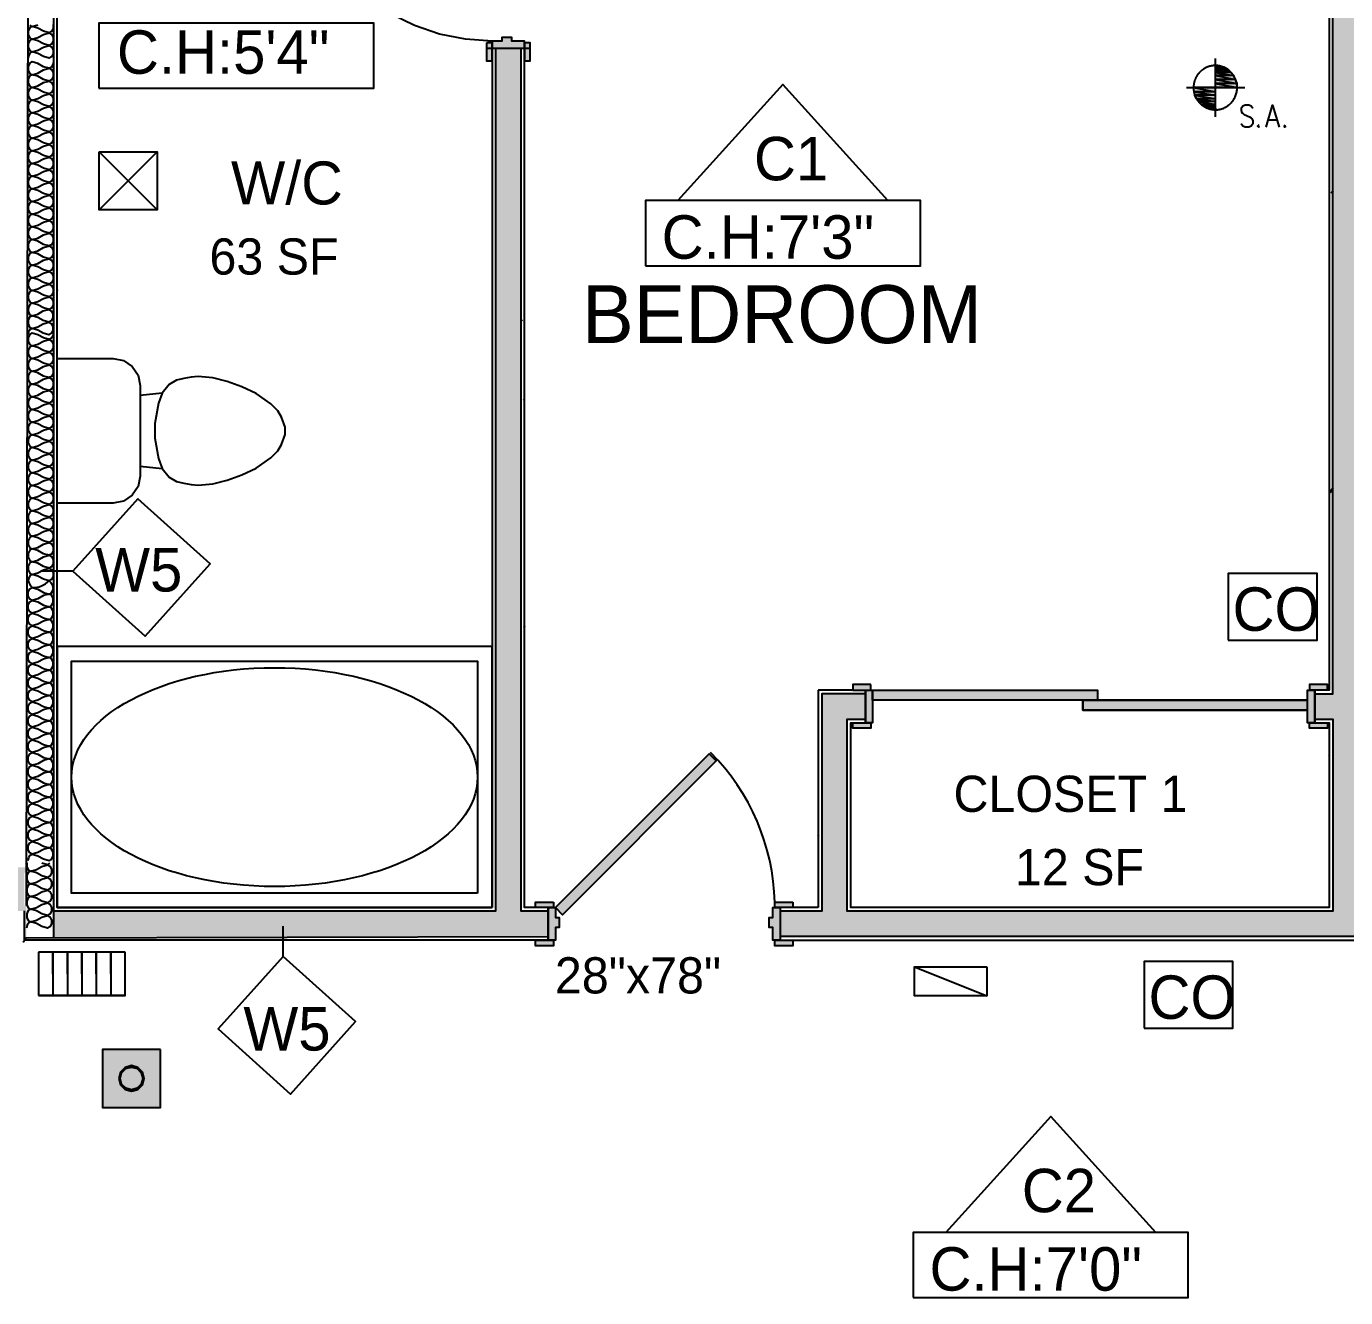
# Model space of a CAD drawing. Header units: inches. Extents: x 120 to 1121, y -124 to 610.
# Drawn here: x 477.5 to 659.7, y 312.5 to 488 of the extents above; entities that cross this region are included whole.
import ezdxf

# ---------------------------------------------------------------- set-up
doc = ezdxf.new("R2010")
doc.units = ezdxf.units.IN
doc.header["$LTSCALE"] = 0.5
doc.header["$MEASUREMENT"] = 0

msp = doc.modelspace()

# ---------------------------------------------------------------- hatches: boundary and pattern name
at = {"true_color": 0xf0f0f0}
h = msp.add_hatch(color=7, dxfattribs=at)
h.dxf.hatch_style = 1
h.paths.add_polyline_path([(690.27808, 365.84954), (661.48688, 365.84954), (661.48688, 366.35026), (661.48688, 517.81709), (657.98185, 517.81709), (657.98185, 395.89255), (657.48112, 395.89255), (655.47828, 395.89255), (655.47828, 392.38753), (657.48112, 392.38753), (657.98185, 392.38753), (657.98185, 366.35026), (657.98185, 365.84954), (590.88579, 365.84954), (590.88579, 366.35026), (590.88579, 392.38753), (591.3865, 392.38753), (593.38938, 392.38753), (593.38938, 395.89255), (591.3865, 395.89255), (590.88579, 395.89255), (587.38078, 395.89255), (587.38078, 366.35026), (587.38078, 365.84954), (581.62254, 365.84954), (581.62254, 362.34453), (690.27808, 362.34453)])
h.paths.add_polyline_path([(726.07935, 517.81717), (722.57436, 517.81717), (722.57433, 366.35026), (722.57433, 365.84954), (720.32111, 365.84954), (720.32111, 362.34453), (731.33687, 362.34453), (731.33687, 365.84954), (726.07935, 365.84954), (726.07935, 366.35026)])
h.paths.add_polyline_path([(871.28722, 365.84954), (870.78652, 365.84954), (774.14815, 365.84954), (774.14815, 366.35026), (774.14815, 391.88681), (774.64888, 391.88681), (783.91214, 391.88681), (783.91214, 395.39183), (774.64888, 395.39183), (774.14815, 395.39183), (770.64312, 395.39183), (770.64312, 366.35026), (770.64312, 365.84954), (763.88345, 365.84954), (763.88345, 362.34453), (870.78652, 362.34453), (871.28722, 362.34453)])
h.paths.add_polyline_path([(545.82128, 485.02017), (542.31626, 485.02017), (542.31626, 365.84954), (481.22916, 365.84954), (481.22917, 362.18747), (549.57665, 362.34453), (549.57665, 365.84954), (545.82128, 365.84954)])
at = {"true_color": 0xfcfcfc}
h = msp.add_hatch(color=7, dxfattribs=at)
h.dxf.hatch_style = 1
h.paths.add_polyline_path([(546.322, 486.02158), (544.56949, 486.02158), (544.56949, 486.52231), (543.19251, 486.52231), (543.19251, 486.02158), (541.81554, 486.02158), (541.81554, 485.02017), (546.322, 485.02017)])
h.paths.add_polyline_path([(541.81554, 485.02017), (541.06447, 485.02017), (541.06447, 483.26765), (541.81554, 483.26765)])
h.paths.add_polyline_path([(547.07307, 485.02017), (546.322, 485.02017), (546.322, 483.26765), (547.07307, 483.26765)])
h = msp.add_hatch(color=7, dxfattribs=at)
h.dxf.hatch_style = 1
h.paths.add_polyline_path([(541.81554, 485.77123), (541.06447, 485.77123), (541.06447, 485.02017), (541.81554, 485.02017)])
h.paths.add_polyline_path([(547.07307, 485.77123), (546.322, 485.77123), (546.322, 485.02017), (547.07307, 485.02017)])
h = msp.add_hatch(color=7, dxfattribs=at)
h.dxf.hatch_style = 1
h.paths.add_polyline_path([(477.47342, 365.90666), (477.22307, 365.90666), (477.22307, 362.34453), (477.22307, 361.84381), (477.22688, 361.84381), (477.48196, 362.19045)])
h.paths.add_polyline_path([(551.0788, 364.97329), (550.57808, 364.97329), (550.57808, 366.35026), (549.57665, 366.35026), (549.57665, 361.84381), (550.57808, 361.84381), (550.57808, 363.59631), (551.0788, 363.59631)])
h.paths.add_polyline_path([(550.32772, 367.10133), (547.82414, 367.10133), (547.82414, 366.35026), (549.57665, 366.35026), (550.32772, 366.35026)])
h.paths.add_polyline_path([(550.32772, 361.84381), (547.82414, 361.84381), (547.82414, 361.09273), (550.32772, 361.09273)])
h.paths.add_polyline_path([(477.47342, 366.65772), (474.96984, 366.65772), (474.96984, 365.90666), (477.47342, 365.90666)])
h.paths.add_polyline_path([(473.35634, 370.96945), (468.82441, 402.69327), (470.18754, 402.888), (474.71949, 371.16419), (475.72091, 371.16418), (475.72091, 366.65772), (474.71949, 366.65772), (474.71949, 368.41024), (474.21877, 368.41024), (474.21877, 369.7872), (474.71948, 369.7872), (474.71948, 371.16418)])
h.paths.add_polyline_path([(477.4819, 371.91524), (474.71949, 371.91525), (474.71949, 371.16419), (477.48069, 371.16417)])
h.paths.add_polyline_path([(477.22307, 371.16417), (475.72091, 371.16418), (475.72091, 366.65772), (477.22307, 366.65772)])
at = {"transparency": 33554559}
h = msp.add_hatch(color=256, dxfattribs=at)
h.paths.add_polyline_path([(657.48112, 392.38753), (657.98185, 392.38753), (657.98185, 395.89255), (655.47828, 395.89255), (655.47828, 392.38753)], flags=0)
h.paths.add_polyline_path([(591.3865, 392.38753), (593.38938, 392.38753), (593.38938, 395.89255), (590.88579, 395.89255), (590.88579, 392.38753)], flags=0)
at = {"true_color": 0xfcfcfc}
h = msp.add_hatch(color=7, dxfattribs=at)
h.dxf.hatch_style = 1
h.paths.add_polyline_path([(594.3908, 396.39327), (593.38938, 396.39327), (593.38938, 391.88681), (594.3908, 391.88681)])
h.paths.add_polyline_path([(594.14045, 397.14434), (591.63688, 397.14434), (591.63688, 396.39327), (594.14045, 396.39327)])
h.paths.add_polyline_path([(594.14045, 391.88681), (591.63688, 391.88681), (591.63688, 391.13574), (594.14045, 391.13574)])
h = msp.add_hatch(color=7, dxfattribs=at)
h.dxf.hatch_style = 1
h.paths.add_polyline_path([(625.43525, 396.39327), (594.3908, 396.39327), (594.3908, 395.0163), (625.43525, 395.0163)])
h.paths.add_polyline_path([(654.47684, 395.0163), (623.43239, 395.0163), (623.43239, 393.63933), (654.47684, 393.63933)])
h = msp.add_hatch(color=7, dxfattribs=at)
h.dxf.hatch_style = 1
h.paths.add_polyline_path([(655.47828, 396.39327), (654.47684, 396.39327), (654.47684, 391.88681), (655.47828, 391.88681)])
h.paths.add_polyline_path([(657.23077, 391.88681), (654.72719, 391.88681), (654.72719, 391.13574), (657.23077, 391.13574)])
h = msp.add_hatch(color=7, dxfattribs=at)
h.dxf.hatch_style = 1
h.paths.add_polyline_path([(657.21945, 397.15126), (654.72817, 397.15126), (654.72817, 396.39327), (655.47828, 396.39327), (657.21945, 396.39173)])
at = {"true_color": 0xf0f0f0}
h = msp.add_hatch(color=7, dxfattribs=at)
h.dxf.hatch_style = 1
h.paths.add_polyline_path([(572.79527, 386.62032), (571.8217, 387.59388), (550.57808, 366.35026), (551.55175, 365.3766)])
at = {"true_color": 0xfcfcfc}
h = msp.add_hatch(color=7, dxfattribs=at)
h.dxf.hatch_style = 1
h.paths.add_polyline_path([(581.62254, 366.35026), (580.6211, 366.35026), (580.6211, 364.97329), (580.12038, 364.97329), (580.12038, 363.59631), (580.6211, 363.59631), (580.6211, 361.84381), (581.62254, 361.84381)])
h.paths.add_polyline_path([(583.37504, 367.10133), (580.87145, 367.10133), (580.87145, 366.35026), (583.37504, 366.35026)])
h.paths.add_polyline_path([(583.37504, 361.84381), (581.62254, 361.84381), (580.87145, 361.84381), (580.87145, 361.09273), (583.37504, 361.09273)])
at = {"transparency": 33554559}
msp.add_hatch(color=256, dxfattribs=at).paths.add_polyline_path([(496.0022, 338.77166), (496.0022, 346.78314), (487.99072, 346.78314), (487.99072, 338.77166)])

# ---------------------------------------------------------------- linework, layer by layer
for p, q in [((481.72952, 411.16442), (481.72952, 517.8173)), ((541.06447, 485.02017), (547.07307, 485.02017)), ((541.81554, 486.02158), (541.81554, 485.02017)), ((541.81554, 485.02017), (541.81554, 366.35026)), ((657.98185, 465.34626), (657.7531, 464.95007)), ((545.95936, 447.28701), (545.82128, 447.52621)), ((546.322, 436.40429), (546.2233, 436.57521)), ((657.98185, 424.32753), (657.56904, 423.61253)), ((483.88932, 412.82018), (479.47629, 412.81159)), ((481.72952, 366.35026), (481.72952, 411.16442)), ((546.322, 405.25656), (546.19073, 405.02922)), ((541.81554, 402.40187), (481.72952, 402.40187)), ((481.72952, 402.40187), (481.72952, 366.35026)), ((541.81554, 366.35026), (541.81554, 402.40187)), ((587.38078, 396.39327), (586.88007, 396.39327)), ((586.88007, 396.39327), (586.88007, 366.35026)), ((591.3865, 396.39327), (587.38078, 396.39327)), ((591.63688, 396.39327), (591.3865, 396.39327)), ((657.21945, 396.39173), (654.72817, 396.39327)), ((623.43239, 393.63933), (623.43239, 395.0163)), ((623.43239, 395.0163), (654.47684, 395.0163)), ((654.47684, 393.63933), (623.43239, 393.63933)), ((657.52173, 387.36619), (657.48112, 387.43653)), ((586.9781, 376.24051), (586.88007, 376.41032)), ((551.55175, 365.3766), (550.57808, 366.35026)), ((550.57808, 366.35026), (551.55175, 365.3766)), ((586.88007, 366.35026), (581.62254, 366.35026)), ((581.62254, 366.35026), (581.62254, 361.84381)), ((512.97569, 359.61337), (512.97569, 363.78297)), ((690.27808, 362.34453), (581.62254, 362.34453)), ((581.62254, 361.84381), (690.27808, 361.84381)), ((491.15078, 360.20683), (479.15078, 360.20683)), ((479.15078, 360.20683), (479.15078, 354.20683)), ((491.15078, 354.20683), (491.15078, 360.20683))]:
    msp.add_line(p, q)
at = {"color": 254, "true_color": 0xdcdcdc}
for points in [[(477.72378, 521.82284), (477.47342, 366.65772)], [(481.19448, 488.28384), (481.19448, 487.76509), (480.96921, 487.33047), (480.64463, 487.14821), (479.86041, 487.3754), (479.09216, 487.79727), (478.30795, 488.02445), (477.98336, 487.84219), (477.7581, 487.40757), (477.7581, 486.88882), (477.98336, 486.45422), (478.30795, 486.27196), (479.09216, 486.49912), (479.86041, 486.92102), (480.64463, 487.14821), (480.96921, 486.96594), (481.19448, 486.53132), (481.19448, 486.01257), (480.96921, 485.57795), (480.64463, 485.39568), (479.86041, 485.62287), (479.09216, 486.04477), (478.30795, 486.27196), (477.98336, 486.0897), (477.7581, 485.65507), (477.7581, 485.13633), (477.98336, 484.7017), (478.30795, 484.51944), (479.09216, 484.74662), (479.86041, 485.16853), (480.64463, 485.39568), (480.96921, 485.21345), (481.19448, 484.77882), (481.19448, 484.26008), (480.96921, 483.82545), (480.64463, 483.64319), (479.86041, 483.87037), (479.09216, 484.29225), (478.30795, 484.51944), (478.0341, 484.38405), (477.81404, 484.05394), (477.72378, 483.64319)], [(477.98336, 488.20672), (478.30795, 488.02445), (479.09216, 488.25165)], [(481.2288, 483.13087), (481.13854, 482.72012), (480.91848, 482.39001), (480.64463, 482.25463), (479.86041, 482.48181), (479.09216, 482.90371), (478.30795, 483.13087), (477.98336, 482.94864), (477.7581, 482.51401), (477.7581, 481.99527), (477.98336, 481.56064), (478.30795, 481.37838), (479.09216, 481.60556), (479.86041, 482.02746), (480.64463, 482.25463), (480.96921, 482.07236), (481.19448, 481.63774), (481.19448, 481.11902), (480.96921, 480.6844), (480.64463, 480.50213), (479.86041, 480.72929), (479.09216, 481.15119), (478.30795, 481.37838), (477.98336, 481.19611), (477.7581, 480.76149), (477.7581, 480.24274), (477.98336, 479.80812), (478.30795, 479.62585), (479.09216, 479.85304), (479.86041, 480.27494), (480.64463, 480.50213), (480.96921, 480.31986), (481.19448, 479.88524), (481.19448, 479.36649), (480.96921, 478.93187), (480.64463, 478.74961), (479.86041, 478.97679), (479.09216, 479.39869), (478.30795, 479.62585), (477.98336, 479.44361), (477.7581, 479.00899), (477.7581, 478.49025), (477.98336, 478.05562), (478.30795, 477.87336), (479.09216, 478.10055), (479.86041, 478.52245), (480.64463, 478.74961), (480.96921, 478.56734), (481.19448, 478.13272), (481.19448, 477.614), (480.96921, 477.17937), (480.64463, 476.99711), (479.86041, 477.22427), (479.09216, 477.64617), (478.30795, 477.87336), (477.98336, 477.69109), (477.7581, 477.25647), (477.7581, 476.73772), (477.98336, 476.3031), (478.30795, 476.12083), (479.09216, 476.34802), (479.86041, 476.76993), (480.64463, 476.99711), (480.96921, 476.81484), (481.19448, 476.38022), (481.19448, 475.86147), (480.96921, 475.42685), (480.64463, 475.24458), (479.86041, 475.47177), (479.09216, 475.89368), (478.30795, 476.12083), (477.98336, 475.9386), (477.7581, 475.50397), (477.7581, 474.98523), (477.98336, 474.5506), (478.30795, 474.36834), (479.09216, 474.59553), (479.86041, 475.01743), (480.64463, 475.24458), (480.96921, 475.06233), (481.19448, 474.62769), (481.19448, 474.10898), (480.96921, 473.67435), (480.64463, 473.49209), (479.86041, 473.71925), (479.09216, 474.14115), (478.30795, 474.36834), (477.98336, 474.18608), (477.7581, 473.75145), (477.7581, 473.23271), (477.98336, 472.79808), (478.30795, 472.61585), (479.09216, 472.843), (479.86041, 473.2649), (480.64463, 473.49209), (480.96921, 473.30983), (481.19448, 472.87521), (481.19448, 472.35646), (480.96921, 471.92184), (480.64463, 471.73957), (479.86041, 471.96675), (479.09216, 472.38865), (478.30795, 472.61585), (477.98336, 472.43358), (477.7581, 471.99896), (477.7581, 471.48021), (477.98336, 471.04559), (478.30795, 470.86332), (479.09216, 471.0905), (479.86041, 471.51241), (480.64463, 471.73957), (480.96921, 471.5573), (481.19448, 471.12268), (481.19448, 470.60396), (480.96921, 470.16934), (480.64463, 469.98707), (479.86041, 470.21424), (479.09216, 470.63613), (478.30795, 470.86332), (477.98336, 470.68105), (477.7581, 470.24643), (477.7581, 469.72769), (477.98336, 469.29306), (478.30795, 469.11082), (479.09216, 469.33799), (479.86041, 469.75989), (480.64463, 469.98707), (480.96921, 469.80481), (481.19448, 469.37018), (481.19448, 468.85144), (480.96921, 468.41681), (480.64463, 468.23455), (479.86041, 468.46174), (479.09216, 468.88364), (478.30795, 469.11082), (477.98336, 468.92856), (477.7581, 468.49393), (477.7581, 467.97519), (477.98336, 467.54057), (478.30795, 467.3583), (479.09216, 467.58549), (479.86041, 468.00739), (480.64463, 468.23455), (480.96921, 468.05229), (481.19448, 467.61769), (481.19448, 467.09895), (480.96921, 466.66432), (480.64463, 466.48206), (479.86041, 466.70921), (479.09216, 467.13112), (478.30795, 467.3583), (477.98336, 467.17604), (477.7581, 466.74141), (477.7581, 466.22267), (477.98336, 465.78804), (478.30795, 465.60581), (479.09216, 465.83297), (479.86041, 466.25487), (480.64463, 466.48206), (480.96921, 466.29979), (481.19448, 465.86516), (481.19448, 465.34642), (480.96921, 464.91179), (480.64463, 464.72953), (479.86041, 464.95672), (479.09216, 465.37862), (478.30795, 465.60581), (477.98336, 465.42354), (477.7581, 464.98892), (477.7581, 464.47017), (477.98336, 464.03555), (478.30795, 463.85329), (479.09216, 464.08047), (479.86041, 464.50237), (480.64463, 464.72953), (480.96921, 464.54727), (481.19448, 464.11267), (481.19448, 463.59393), (480.96921, 463.1593), (480.64463, 462.97704), (479.86041, 463.20419), (479.09216, 463.62609), (478.30795, 463.85329), (477.98336, 463.67102), (477.7581, 463.2364), (477.7581, 462.71765), (477.98336, 462.28303), (478.30795, 462.10079), (479.09216, 462.32794), (479.86041, 462.74985), (480.64463, 462.97704), (480.96921, 462.79477), (481.19448, 462.36015), (481.19448, 461.8414), (480.96921, 461.40678), (480.64463, 461.22451), (479.86041, 461.4517), (479.09216, 461.87361), (478.30795, 462.10079), (477.98336, 461.91852), (477.7581, 461.4839), (477.7581, 460.96515), (477.98336, 460.53053), (478.30795, 460.34826), (479.09216, 460.57545), (479.86041, 460.99736), (480.64463, 461.22451), (480.96921, 461.04225), (481.19448, 460.60765), (481.19448, 460.0889), (480.96921, 459.65428), (480.64463, 459.47201), (479.86041, 459.69918), (479.09216, 460.12108), (478.30795, 460.34826), (477.98336, 460.166), (477.7581, 459.73137), (477.7581, 459.21263), (477.98336, 458.77801), (478.30795, 458.59577), (479.09216, 458.82293), (479.86041, 459.24483), (480.64463, 459.47201), (480.96921, 459.28976), (481.19448, 458.85513), (481.19448, 458.33639), (480.96921, 457.90176), (480.64463, 457.7195), (479.86041, 457.94668), (479.09216, 458.36858), (478.30795, 458.59577), (477.98336, 458.41351), (477.7581, 457.97888), (477.7581, 457.46014), (477.98336, 457.02551), (478.30795, 456.84325), (479.09216, 457.07043), (479.86041, 457.49233), (480.64463, 457.7195), (480.96921, 457.53723), (481.19448, 457.10264), (481.19448, 456.58389), (480.96921, 456.14927), (480.64463, 455.967), (479.86041, 456.19418), (479.09216, 456.61606), (478.30795, 456.84325), (477.98336, 456.66098), (477.7581, 456.22636), (477.7581, 455.70761), (477.98336, 455.27299), (478.30795, 455.09075), (479.09216, 455.31791), (479.86041, 455.73981), (480.64463, 455.967), (480.96921, 455.78473), (481.19448, 455.35011), (481.19448, 454.83137), (480.96921, 454.39674), (480.64463, 454.21448), (479.86041, 454.44166), (479.09216, 454.86356), (478.30795, 455.09075), (477.98336, 454.90849), (477.7581, 454.47386), (477.7581, 453.95512), (477.98336, 453.52049), (478.30795, 453.33823), (479.09216, 453.56542), (479.86041, 453.98732), (480.64463, 454.21448), (480.96921, 454.03224), (481.19448, 453.59761), (481.19448, 453.07887), (480.96921, 452.64425), (480.64463, 452.46198), (479.86041, 452.68917), (479.09216, 453.11105), (478.30795, 453.33823), (477.98336, 453.15596), (477.7581, 452.72134), (477.7581, 452.20259), (477.98336, 451.768), (478.30795, 451.58573), (479.09216, 451.81289), (479.86041, 452.2348), (480.64463, 452.46198), (480.96921, 452.27971), (481.19448, 451.84509), (481.19448, 451.32634), (480.96921, 450.89172), (480.64463, 450.70945), (479.86041, 450.93665), (479.09216, 451.35855), (478.30795, 451.58573), (477.98336, 451.40347), (477.7581, 450.96884), (477.7581, 450.4501), (477.98336, 450.01547), (478.30795, 449.83321), (479.09216, 450.0604), (479.86041, 450.4823), (480.64463, 450.70945), (480.96921, 450.52722), (481.19448, 450.09259), (481.19448, 449.57385), (480.96921, 449.13922), (480.64463, 448.95697), (479.86041, 449.18415), (479.09216, 449.60602), (478.30795, 449.83321), (478.0341, 449.69782), (477.81404, 449.36771), (477.72378, 448.95697)], [(477.72378, 372.85958), (477.81404, 373.27035), (478.0341, 373.60045), (478.30795, 373.73582), (479.09216, 373.50865), (479.86041, 373.08675), (480.64463, 372.85958), (480.96921, 373.04184), (481.19448, 373.47647), (481.19448, 373.9952), (480.96921, 374.42982), (480.64463, 374.61209), (479.86041, 374.38492), (479.09216, 373.96301), (478.30795, 373.73582), (477.98336, 373.91809), (477.7581, 374.35271), (477.7581, 374.87146), (477.98336, 375.30608), (478.30795, 375.48834), (479.09216, 375.26117), (479.86041, 374.83926), (480.64463, 374.61209), (480.96921, 374.79436), (481.19448, 375.22898), (481.19448, 375.74771), (480.96921, 376.18233), (480.64463, 376.3646), (479.86041, 376.13742), (479.09216, 375.71552), (478.30795, 375.48834), (477.98336, 375.6706), (477.7581, 376.10523), (477.7581, 376.62397), (477.98336, 377.0586), (478.30795, 377.24085), (479.09216, 377.01367), (479.86041, 376.59177), (480.64463, 376.3646), (480.96921, 376.54686), (481.19448, 376.98149), (481.19448, 377.50021), (480.96921, 377.93485), (480.64463, 378.1171), (479.86041, 377.88993), (479.09216, 377.46803), (478.30795, 377.24085), (477.98336, 377.42311), (477.7581, 377.85773), (477.7581, 378.37648), (477.98336, 378.8111), (478.30795, 378.99337), (479.09216, 378.76618), (479.86041, 378.34428), (480.64463, 378.1171), (480.96921, 378.29937), (481.19448, 378.73399), (481.19448, 379.25273), (480.96921, 379.68735), (480.64463, 379.86962), (479.86041, 379.64245), (479.09216, 379.22054), (478.30795, 378.99337), (477.98336, 379.17562), (477.7581, 379.61024), (477.7581, 380.12899), (477.98336, 380.56361), (478.30795, 380.74588), (479.09216, 380.51869), (479.86041, 380.09679), (480.64463, 379.86962), (480.96921, 380.05188), (481.19448, 380.48651), (481.19448, 381.00524), (480.96921, 381.43986), (480.64463, 381.62213), (479.86041, 381.39495), (479.09216, 380.97305), (478.30795, 380.74588), (477.98336, 380.92813), (477.7581, 381.36276), (477.7581, 381.88149), (477.98336, 382.31613), (478.30795, 382.49838), (479.09216, 382.2712), (479.86041, 381.8493), (480.64463, 381.62213), (480.96921, 381.80439), (481.19448, 382.23901), (481.19448, 382.75774), (480.96921, 383.19237), (480.64463, 383.37463), (479.86041, 383.14746), (479.09216, 382.72556), (478.30795, 382.49838), (477.98336, 382.68064), (477.7581, 383.11526), (477.7581, 383.63401), (477.98336, 384.06863), (478.30795, 384.2509), (479.09216, 384.02371), (479.86041, 383.60181), (480.64463, 383.37463), (480.96921, 383.5569), (481.19448, 383.99152), (481.19448, 384.51025), (480.96921, 384.94488), (480.64463, 385.12715), (479.86041, 384.89997), (479.09216, 384.47807), (478.30795, 384.2509), (477.98336, 384.43315), (477.7581, 384.86777), (477.7581, 385.38652), (477.98336, 385.82114), (478.30795, 386.00339), (479.09216, 385.77621), (479.86041, 385.35431), (480.64463, 385.12715), (480.96921, 385.30941), (481.19448, 385.74404), (481.19448, 386.26277), (480.96921, 386.69739), (480.64463, 386.87965), (479.86041, 386.65248), (479.09216, 386.23058), (478.30795, 386.00339), (477.98336, 386.18565), (477.7581, 386.62028), (477.7581, 387.13902), (477.98336, 387.57365), (478.30795, 387.7559), (479.09216, 387.52873), (479.86041, 387.10683), (480.64463, 386.87965), (480.96921, 387.06192), (481.19448, 387.49654), (481.19448, 388.01527), (480.96921, 388.44989), (480.64463, 388.63216), (479.86041, 388.40499), (479.09216, 387.98309), (478.30795, 387.7559), (477.98336, 387.93816), (477.7581, 388.37279), (477.7581, 388.89153), (477.98336, 389.32616), (478.30795, 389.50841), (479.09216, 389.28124), (479.86041, 388.85933), (480.64463, 388.63216), (480.96921, 388.81443), (481.19448, 389.24905), (481.19448, 389.76778), (480.96921, 390.20241), (480.64463, 390.38467), (479.86041, 390.15749), (479.09216, 389.73559), (478.30795, 389.50841), (477.98336, 389.69068), (477.7581, 390.1253), (477.7581, 390.64405), (477.98336, 391.07867), (478.30795, 391.26092), (479.09216, 391.03374), (479.86041, 390.61184), (480.64463, 390.38467), (480.96921, 390.56693), (481.19448, 391.00155), (481.19448, 391.52029), (480.96921, 391.95492), (480.64463, 392.13718), (479.86041, 391.91001), (479.09216, 391.48811), (478.30795, 391.26092), (477.98336, 391.44318), (477.7581, 391.87781), (477.7581, 392.39655), (477.98336, 392.83117), (478.30795, 393.01343), (479.09216, 392.78626), (479.86041, 392.36436), (480.64463, 392.13718), (480.96921, 392.31944), (481.19448, 392.75405), (481.19448, 393.2728), (480.96921, 393.70742), (480.64463, 393.88969), (479.86041, 393.66252), (479.09216, 393.24061), (478.30795, 393.01343), (477.98336, 393.19569), (477.7581, 393.63032), (477.7581, 394.14906), (477.98336, 394.58369), (478.30795, 394.76594), (479.09216, 394.53877), (479.86041, 394.11686), (480.64463, 393.88969), (480.96921, 394.07196), (481.19448, 394.50656), (481.19448, 395.02531), (480.96921, 395.45993), (480.64463, 395.6422), (479.86041, 395.41502), (479.09216, 394.99312), (478.30795, 394.76594), (477.98336, 394.94821), (477.7581, 395.38283), (477.7581, 395.90157), (477.98336, 396.3362), (478.30795, 396.51845), (479.09216, 396.29127), (479.86041, 395.86937), (480.64463, 395.6422), (480.96921, 395.82446), (481.19448, 396.25908), (481.19448, 396.77782), (480.96921, 397.21245), (480.64463, 397.39471), (479.86041, 397.16754), (479.09216, 396.74564), (478.30795, 396.51845), (477.98336, 396.70071), (477.7581, 397.13533), (477.7581, 397.65408), (477.98336, 398.0887), (478.30795, 398.27095), (479.09216, 398.04378), (479.86041, 397.62188), (480.64463, 397.39471), (480.96921, 397.57697), (481.19448, 398.01158), (481.19448, 398.53033), (480.96921, 398.96495), (480.64463, 399.14722), (479.86041, 398.92005), (479.09216, 398.49814), (478.30795, 398.27095), (477.98336, 398.45322), (477.7581, 398.88784), (477.7581, 399.40659), (477.98336, 399.84121), (478.30795, 400.02347), (479.09216, 399.79629), (479.86041, 399.37439), (480.64463, 399.14722), (480.96921, 399.32949), (481.19448, 399.76409), (481.19448, 400.28284), (480.96921, 400.71746), (480.64463, 400.89973), (479.86041, 400.67255), (479.09216, 400.25065), (478.30795, 400.02347), (477.98336, 400.20573), (477.7581, 400.64036), (477.7581, 401.15909), (477.98336, 401.59373), (478.30795, 401.77597), (479.09216, 401.5488), (479.86041, 401.1269), (480.64463, 400.89973), (480.96921, 401.08199), (481.19448, 401.51661), (481.19448, 402.03534), (480.96921, 402.46997), (480.64463, 402.65223), (479.86041, 402.42505), (479.09216, 402.00316), (478.30795, 401.77597), (477.98336, 401.95824), (477.7581, 402.39286), (477.7581, 402.91161), (477.98336, 403.34623), (478.30795, 403.52848), (479.09216, 403.30131), (479.86041, 402.87941), (480.64463, 402.65223), (480.96921, 402.8345), (481.19448, 403.26911), (481.19448, 403.78786), (480.96921, 404.22248), (480.64463, 404.40475), (479.86041, 404.17756), (479.09216, 403.75567), (478.30795, 403.52848), (477.98336, 403.71075), (477.7581, 404.14537), (477.7581, 404.66412), (477.98336, 405.09874), (478.30795, 405.281), (479.09216, 405.05382), (479.86041, 404.63192), (480.64463, 404.40475), (480.96921, 404.58701), (481.19448, 405.02162), (481.19448, 405.54037), (480.96921, 405.97499), (480.64463, 406.15725), (479.86041, 405.93006), (479.09216, 405.50818), (478.30795, 405.281), (477.98336, 405.46325), (477.7581, 405.89789), (477.7581, 406.41662), (477.98336, 406.85125), (478.30795, 407.0335), (479.09216, 406.80633), (479.86041, 406.38443), (480.64463, 406.15725), (480.96921, 406.3395), (481.19448, 406.77413), (481.19448, 407.29287), (480.96921, 407.72749), (480.64463, 407.90976), (479.86041, 407.68258), (479.09216, 407.26069), (478.30795, 407.0335), (477.98336, 407.21577), (477.7581, 407.65039), (477.7581, 408.16914), (477.98336, 408.60374), (478.30795, 408.78601), (479.09216, 408.55884), (479.86041, 408.13693), (480.64463, 407.90976), (480.96921, 408.09201), (481.19448, 408.52664), (481.19448, 409.04539), (480.96921, 409.48001), (480.64463, 409.66228), (479.86041, 409.43509), (479.09216, 409.0132), (478.30795, 408.78601), (477.98336, 408.96828), (477.7581, 409.4029), (477.7581, 409.92165), (477.98336, 410.35626), (478.30795, 410.53852), (479.09216, 410.31134), (479.86041, 409.88944), (480.64463, 409.66228), (480.91848, 409.79765), (481.13854, 410.12775), (481.2288, 410.53852)], [(477.53432, 372.52191), (477.53432, 372.00317), (477.75958, 371.56854), (478.08417, 371.38628), (478.86838, 371.61347), (479.63663, 372.03537), (480.42084, 372.26253), (480.74543, 372.08027), (480.97069, 371.64567), (480.97069, 371.12692), (480.74543, 370.6923), (480.42084, 370.51004), (479.63663, 370.73722), (478.86838, 371.15909), (478.08417, 371.38628), (477.75958, 371.20402), (477.53432, 370.7694), (477.53432, 370.25065), (477.75958, 369.81603), (478.08417, 369.63379), (478.86838, 369.86094), (479.63663, 370.28284), (480.42084, 370.51004), (480.74543, 370.32777), (480.97069, 369.89315), (480.97069, 369.3744), (480.74543, 368.93978), (480.42084, 368.75751), (479.63663, 368.98469), (478.86838, 369.4066), (478.08417, 369.63379), (477.75958, 369.45152), (477.53432, 369.0169), (477.53432, 368.49815), (477.75958, 368.06353), (478.08417, 367.88126), (478.86838, 368.10845), (479.63663, 368.53036), (480.42084, 368.75751), (480.74543, 368.57527), (480.97069, 368.14065), (480.97069, 367.6219), (480.74543, 367.18728), (480.42084, 367.00501), (479.63663, 367.2322), (478.86838, 367.65408), (478.08417, 367.88126), (477.75958, 367.699), (477.53432, 367.26437), (477.53432, 366.74563), (477.75958, 366.31103), (478.08417, 366.12876), (478.86838, 366.35593), (479.63663, 366.77783), (480.42084, 367.00501), (480.74543, 366.82275), (480.97069, 366.38812), (480.97069, 365.86938), (480.74543, 365.43476), (480.42084, 365.25249), (479.63663, 365.47968), (478.86838, 365.90158), (478.08417, 366.12876), (477.75958, 365.94651), (477.53432, 365.51188), (477.53432, 364.99314), (477.75958, 364.55851), (478.08417, 364.37625), (478.86838, 364.60343), (479.63663, 365.02533), (480.42084, 365.25249), (480.74543, 365.07026), (480.97069, 364.63563), (480.97069, 364.11689), (480.74543, 363.68226), (480.42084, 363.5), (479.63663, 363.72718), (478.86838, 364.14906), (478.08417, 364.37625), (477.81032, 364.24085), (477.59026, 363.91075), (477.5, 363.5)]]:
    msp.add_lwpolyline(points, dxfattribs=at)
for points in [[(604.90586, 518.31783), (481.2288, 518.31783), (481.22917, 362.18747)], [(657.47598, 517.81709), (657.47598, 396.39173), (657.21945, 396.39173), (657.21945, 397.15126), (654.72817, 397.15126), (654.72817, 396.39327)], [(655.47828, 395.89255), (657.48112, 395.89255), (657.98185, 395.89255), (657.98185, 517.81709)], [(547.82414, 366.35026), (546.322, 366.35026), (546.322, 485.02017), (546.322, 486.02158), (544.56949, 486.02158), (544.56949, 486.52231), (543.19251, 486.52231), (543.19251, 486.02158), (541.81554, 486.02158), (538.15556, 486.26149), (534.55822, 486.97704), (531.08504, 488.15602), (527.79547, 489.77825), (524.74578, 491.81598), (521.98816, 494.23437), (522.96183, 493.2607), (542.7892, 513.08806), (541.81554, 514.06173), (521.98816, 494.23437)], [(542.31626, 485.02017), (542.31626, 365.84954), (481.2288, 365.84954)], [(549.57665, 365.84954), (545.82128, 365.84954), (545.82128, 485.02017)], [(641.774, 475.56525), (641.774, 483.60525)], [(641.774, 482.56004), (642.3368, 482.56004), (641.774, 482.56004)], [(596.5, 464), (582, 480), (567.5, 464)], [(637.754, 479.58525), (645.794, 479.58525)], [(646.9196, 476.69085), (646.6784, 477.01245), (646.3568, 477.17325), (645.8744, 477.17325), (645.5528, 477.01245), (645.3116, 476.69085), (645.3116, 476.44965), (645.392, 476.12805), (645.5528, 476.04765), (645.7136, 475.88685), (646.4372, 475.56525), (646.6784, 475.40445), (646.7588, 475.32405), (646.9196, 475.00245), (646.9196, 474.60045), (646.6784, 474.27885), (646.3568, 474.11805), (645.8744, 474.11805), (645.5528, 474.27885), (645.3116, 474.60045)], [(648.76883, 474.11805), (649.65323, 477.17324), (650.53764, 474.11805)], [(647.72359, 474.43964), (647.56281, 474.27884), (647.72359, 474.11805), (647.804, 474.27884)], [(649.09043, 475.16324), (650.21603, 475.16324)], [(651.34162, 474.43964), (651.26121, 474.27884), (651.34162, 474.11805), (651.5024, 474.27884)], [(495.53662, 470.71407), (487.53662, 462.71407)], [(487.53662, 470.71407), (495.53662, 462.71407)], [(481.72952, 451.62103), (481.76784, 451.59952), (481.72952, 451.578)], [(480.62773, 448.98378), (480.60452, 448.97075), (480.56049, 448.9835)], [(493.19838, 427.32589), (496.2265, 426.97767), (497.22792, 425.78422), (498.22936, 425.21663), (499.2308, 424.94831), (500.23603, 424.77105), (501.23366, 424.68377), (503.22891, 424.85833), (505.2394, 425.39704), (507.24226, 426.12603), (509.24513, 427.05997), (511.248, 428.4494), (512.24944, 429.45084), (512.75016, 430.3181), (513.25088, 431.69381), (513.25088, 432.69525), (512.75016, 434.07095), (512.24944, 434.93822), (511.248, 435.93965), (509.24513, 437.32909), (507.24226, 438.26303), (505.2394, 438.99201), (503.22891, 439.53072), (501.23366, 439.70528), (500.23603, 439.61802), (499.2308, 439.44074), (498.22936, 439.1724), (497.22792, 438.60483), (496.2265, 437.41139), (493.19838, 437.06317)], [(496.2265, 437.41139), (495.72578, 436.03565), (495.22506, 433.19597), (495.22506, 431.19309), (495.72578, 428.35338), (496.2265, 426.97767)], [(593.38938, 395.89255), (591.3865, 395.89255), (590.88579, 395.89255), (587.38078, 395.89255), (587.38078, 366.35026), (587.38078, 365.84954), (581.62254, 365.84954)], [(593.38938, 396.39327), (593.38938, 391.88681), (593.38938, 396.39327), (594.3908, 396.39327), (625.43525, 396.39327), (625.43525, 395.0163), (594.3908, 395.0163), (594.3908, 396.39327), (594.3908, 391.88681), (593.38938, 391.88681)], [(655.47828, 391.88681), (655.47828, 396.39327), (655.47828, 391.88681), (654.47684, 391.88681), (654.47684, 396.39327), (655.47828, 396.39327)], [(655.47828, 392.38753), (657.48112, 392.38753), (657.98185, 392.38753), (657.98185, 366.35026), (657.98185, 365.84954), (590.88579, 365.84954), (590.88579, 366.35026), (590.88579, 392.38753), (591.3865, 392.38753), (593.38938, 392.38753)], [(657.23077, 391.88681), (657.23077, 391.13574), (654.72719, 391.13574), (654.72719, 391.88681), (657.23077, 391.88681), (657.48112, 391.88681), (657.48112, 366.35026), (591.3865, 366.35026), (591.3865, 391.88681), (591.63688, 391.88681), (594.14045, 391.88681), (594.14045, 391.13574), (591.63688, 391.13574), (591.63688, 391.88681)], [(480.74543, 372.44479), (480.42084, 372.26253), (479.63663, 372.48972)], [(549.57665, 366.35026), (549.57665, 361.84381), (549.57665, 366.35026), (550.57808, 366.35026), (550.57808, 364.97329), (551.0788, 364.97329), (551.0788, 363.59631), (550.57808, 363.59631), (550.57808, 361.84381), (549.57665, 361.84381), (477.22307, 361.84381), (477.22307, 362.34453), (477.22307, 365.90666), (477.22307, 365.90666)], [(477.04847, 361.60134), (477.47342, 362.17884), (549.57665, 362.34453)], [(481.15078, 357.20683), (481.15078, 360.20683), (481.15078, 354.20683)], [(483.15078, 357.20683), (483.15078, 360.20683), (483.15078, 354.20683)], [(485.15078, 357.20683), (485.15078, 360.20683), (485.15078, 354.20683)], [(487.15078, 357.20683), (487.15078, 360.20683), (487.15078, 354.20683)], [(489.15078, 357.20683), (489.15078, 360.20683), (489.15078, 354.20683)], [(600.18206, 358.17167), (610.18206, 354.17167)], [(633.5, 321.5), (619, 337.5), (604.5, 321.5)]]:
    msp.add_lwpolyline(points)
for points in [[(487.5, 479.5), (525.5, 479.5), (525.5, 488.5), (487.5, 488.5)], [(541.06447, 485.77123), (541.06447, 483.26765), (541.81554, 483.26765), (541.81554, 485.77123)], [(546.322, 485.77123), (546.322, 483.26765), (547.07307, 483.26765), (547.07307, 485.77123)], [(642.3368, 482.56004), (641.774, 482.56004), (642.8996, 482.39924)], [(641.774, 482.56004), (642.8996, 482.39924), (641.774, 482.39924)], [(642.8996, 482.39924), (641.774, 482.39924), (643.4624, 482.07765)], [(641.774, 482.39924), (643.4624, 482.07765), (641.774, 482.07765)], [(643.4624, 482.07765), (641.774, 482.07765), (643.86442, 481.67564)], [(641.774, 482.07765), (643.86442, 481.67564), (641.774, 481.67564)], [(643.86442, 481.67564), (641.774, 481.67564), (644.26638, 481.27364)], [(641.774, 481.67564), (644.26638, 481.27364), (641.774, 481.27364)], [(644.26638, 481.27364), (641.774, 481.27364), (644.50764, 480.71085)], [(641.774, 481.27364), (644.50764, 480.71085), (641.774, 480.71085)], [(641.774, 479.58525), (638.71883, 479.58525), (641.774, 479.02244)], [(638.71883, 479.58525), (641.774, 479.02244), (638.79918, 479.02244)], [(644.50764, 480.71085), (641.774, 480.71085), (644.74883, 480.14805)], [(641.774, 480.71085), (644.74883, 480.14805), (641.774, 480.14805)], [(644.74883, 480.14805), (641.774, 480.14805), (644.74883, 479.58525)], [(641.774, 480.14805), (644.74883, 479.58525), (641.774, 479.58525)], [(641.774, 479.02244), (638.79918, 479.02244), (641.774, 478.54004)], [(638.79918, 479.02244), (641.774, 478.54004), (638.8796, 478.54004)], [(641.774, 478.54004), (638.8796, 478.54004), (641.774, 478.05765)], [(638.8796, 478.54004), (641.774, 478.05765), (639.12079, 478.05765)], [(641.774, 478.05765), (639.12079, 478.05765), (641.774, 477.65564)], [(639.12079, 478.05765), (641.774, 477.65564), (639.4424, 477.65564)], [(641.774, 477.65564), (639.4424, 477.65564), (641.774, 477.25364)], [(639.4424, 477.65564), (641.774, 477.25364), (639.84442, 477.25364)], [(641.774, 477.25364), (639.84442, 477.25364), (641.774, 476.93205)], [(639.84442, 477.25364), (641.774, 476.93205), (640.24638, 476.93205)], [(641.774, 476.93205), (640.24638, 476.93205), (641.774, 476.77125)], [(640.24638, 476.93205), (641.774, 476.77125), (640.72883, 476.77125)], [(640.72883, 476.77125), (641.21121, 476.61044), (641.774, 476.61044)], [(640.72883, 476.77125), (641.774, 476.77125), (641.774, 476.61044)], [(641.21121, 476.61044), (641.774, 476.61044), (641.774, 476.53004)], [(487.53662, 470.71407), (495.53662, 470.71407), (495.53662, 462.71407), (487.53662, 462.71407)], [(563, 455), (601, 455), (601, 464), (563, 464)], [(493.19838, 425.93556), (492.91432, 424.50756), (492.10544, 423.29696), (490.89482, 422.48805), (489.46681, 422.20401), (481.72952, 422.20401), (481.72952, 442.18504), (489.46681, 442.18504), (490.89482, 441.90101), (492.10544, 441.09211), (492.91432, 439.88149), (493.19838, 438.45349)], [(492.88932, 422.82018), (483.88932, 412.82018), (493.88932, 403.82018), (502.88932, 413.82018)], [(643.5, 403.29262), (655.79135, 403.29262), (655.79135, 412.5), (643.5, 412.5)], [(539.81267, 368.35312), (483.73239, 368.35312), (483.73239, 400.39901), (539.81267, 400.39901)], [(594.14045, 397.14434), (591.63688, 397.14434), (591.63688, 396.39327), (594.14045, 396.39327)], [(654.47684, 395.0163), (623.43239, 395.0163), (623.43239, 393.63933), (654.47684, 393.63933)], [(550.57808, 366.35026), (571.8217, 387.59388)], [(571.8217, 387.59388), (572.79537, 386.62021), (551.55175, 365.3766), (572.79527, 386.62032)], [(541.81554, 366.35026), (481.72952, 366.35026)], [(550.32772, 367.10133), (550.32772, 366.35026), (547.82414, 366.35026), (547.82414, 367.10133)], [(581.62254, 366.35026), (581.62254, 361.84381), (580.6211, 361.84381), (580.6211, 363.59631), (580.12038, 363.59631), (580.12038, 364.97329), (580.6211, 364.97329), (580.6211, 366.35026)], [(583.37504, 367.10133), (583.37504, 366.35026), (580.87145, 366.35026), (580.87145, 367.10133)], [(550.32772, 361.84381), (550.32772, 361.09273), (547.82414, 361.09273), (547.82414, 361.84381)], [(583.37504, 361.84381), (583.37504, 361.09273), (580.87145, 361.09273), (580.87145, 361.84381)], [(512.97569, 359.61337), (503.97569, 349.61337), (513.97569, 340.61337), (522.97569, 350.61337)], [(610.18206, 358.17167), (610.18206, 354.17167), (600.18206, 354.17167), (600.18206, 358.17167)], [(631.88346, 349.70589), (644.17481, 349.70589), (644.17481, 358.91327), (631.88346, 358.91327)], [(479.15078, 354.20683), (491.15078, 354.20683), (491.15078, 354.20683), (479.15078, 354.20683)], [(496.0022, 346.78314), (487.99072, 346.78314), (487.99072, 338.77166), (496.0022, 338.77166)], [(490.24395, 342.77741), (490.47875, 341.90116), (491.12022, 341.25969), (491.99647, 341.02489), (492.87272, 341.25969), (493.51418, 341.90116), (493.74897, 342.77741), (493.51418, 343.65366), (492.87272, 344.29513), (491.99647, 344.52991), (491.12022, 344.29513), (490.47875, 343.65366)], [(490.43223, 342.77741), (490.64179, 343.55952), (491.21434, 344.13207), (491.99647, 344.34165), (492.77858, 344.13207), (493.35113, 343.55952), (493.5607, 342.77741), (493.35113, 341.99528), (492.77858, 341.42273), (491.99647, 341.21317), (491.21434, 341.42273), (490.64179, 341.99528)], [(600, 312.5), (638, 312.5), (638, 321.5), (600, 321.5)]]:
    msp.add_lwpolyline(points, close=True)
at = {"color": 7, "true_color": 0xfcfcfc}
msp.add_lwpolyline([(477.71799, 448.9716), (477.71799, 448.71136), (477.94325, 448.27676), (478.26784, 448.0945), (479.05205, 448.32166), (479.8203, 448.74356), (480.60452, 448.97075), (480.9291, 448.78848), (481.15436, 448.35386), (481.15436, 447.83511), (480.9291, 447.40049), (480.60452, 447.21822), (479.8203, 447.44541), (479.05205, 447.86732), (478.26784, 448.0945), (477.94325, 447.91224), (477.71799, 447.47761), (477.71799, 446.95887), (477.94325, 446.52424), (478.26784, 446.34198), (479.05205, 446.56916), (479.8203, 446.99107), (480.60452, 447.21822), (480.9291, 447.03599), (481.15436, 446.60136), (481.15436, 446.08262), (480.9291, 445.64799), (480.60452, 445.46573), (479.8203, 445.69292), (479.05205, 446.11479), (478.26784, 446.34198), (477.99399, 446.20659), (477.77393, 445.87648), (477.68367, 445.46573)], dxfattribs=at)
at = {"color": 254, "true_color": 0xdcdcdc}
msp.add_lwpolyline([(481.2288, 445.67111), (481.13854, 445.26036), (480.91848, 444.93025), (480.64463, 444.79487), (479.86041, 445.02205), (479.09216, 445.44395), (478.30795, 445.67111), (477.98336, 445.48888), (477.7581, 445.05424), (477.7581, 444.53551), (477.98336, 444.10088), (478.30795, 443.91862), (479.09216, 444.1458), (479.86041, 444.5677), (480.64463, 444.79487), (480.96921, 444.6126), (481.19448, 444.17798), (481.19448, 443.65926), (480.96921, 443.22464), (480.64463, 443.04237), (479.86041, 443.26952), (479.09216, 443.69143), (478.30795, 443.91862), (477.98336, 443.73635), (477.7581, 443.30173), (477.7581, 442.78298), (477.98336, 442.34836), (478.30795, 442.16609), (479.09216, 442.39328), (479.86041, 442.81518), (480.64463, 443.04237), (480.96921, 442.8601), (481.19448, 442.42548), (481.19448, 441.90673), (480.96921, 441.47211), (480.64463, 441.28984), (479.86041, 441.51703), (479.09216, 441.93893), (478.30795, 442.16609), (477.98336, 441.98385), (477.7581, 441.54923), (477.7581, 441.03048), (477.98336, 440.59586), (478.30795, 440.4136), (479.09216, 440.64079), (479.86041, 441.06269), (480.64463, 441.28984), (480.96921, 441.10758), (481.19448, 440.67296), (481.19448, 440.15424), (480.96921, 439.71961), (480.64463, 439.53735), (479.86041, 439.76451), (479.09216, 440.18641), (478.30795, 440.4136), (477.98336, 440.23133), (477.7581, 439.79671), (477.7581, 439.27796), (477.98336, 438.84334), (478.30795, 438.66107), (479.09216, 438.88826), (479.86041, 439.31016), (480.64463, 439.53735), (480.96921, 439.35508), (481.19448, 438.92046), (481.19448, 438.40171), (480.96921, 437.96709), (480.64463, 437.78482), (479.86041, 438.01201), (479.09216, 438.43392), (478.30795, 438.66107), (477.98336, 438.47884), (477.7581, 438.04421), (477.7581, 437.52547), (477.98336, 437.09084), (478.30795, 436.90858), (479.09216, 437.13576), (479.86041, 437.55767), (480.64463, 437.78482), (480.96921, 437.60256), (481.19448, 437.16793), (481.19448, 436.64922), (480.96921, 436.21459), (480.64463, 436.03233), (479.86041, 436.25949), (479.09216, 436.68139), (478.30795, 436.90858), (477.98336, 436.72632), (477.7581, 436.29169), (477.7581, 435.77295), (477.98336, 435.33832), (478.30795, 435.15608), (479.09216, 435.38324), (479.86041, 435.80514), (480.64463, 436.03233), (480.96921, 435.85007), (481.19448, 435.41544), (481.19448, 434.8967), (480.96921, 434.46208), (480.64463, 434.27981), (479.86041, 434.50699), (479.09216, 434.92889), (478.30795, 435.15608), (477.98336, 434.97382), (477.7581, 434.5392), (477.7581, 434.02045), (477.98336, 433.58583), (478.30795, 433.40356), (479.09216, 433.63074), (479.86041, 434.05264), (480.64463, 434.27981), (480.96921, 434.09754), (481.19448, 433.66292), (481.19448, 433.1442), (480.96921, 432.70958), (480.64463, 432.52731), (479.86041, 432.75448), (479.09216, 433.17637), (478.30795, 433.40356), (477.98336, 433.22129), (477.7581, 432.78667), (477.7581, 432.26792), (477.98336, 431.8333), (478.30795, 431.65106), (479.09216, 431.87823), (479.86041, 432.30013), (480.64463, 432.52731), (480.96921, 432.34504), (481.19448, 431.91042), (481.19448, 431.39168), (480.96921, 430.95705), (480.64463, 430.77479), (479.86041, 431.00198), (479.09216, 431.42388), (478.30795, 431.65106), (477.98336, 431.4688), (477.7581, 431.03417), (477.7581, 430.51543), (477.98336, 430.0808), (478.30795, 429.89854), (479.09216, 430.12573), (479.86041, 430.54763), (480.64463, 430.77479), (480.96921, 430.59253), (481.19448, 430.15792), (481.19448, 429.63919), (480.96921, 429.20456), (480.64463, 429.0223), (479.86041, 429.24945), (479.09216, 429.67136), (478.30795, 429.89854), (477.98336, 429.71628), (477.7581, 429.28165), (477.7581, 428.76291), (477.98336, 428.32828), (478.30795, 428.14605), (479.09216, 428.3732), (479.86041, 428.79511), (480.64463, 429.0223), (480.96921, 428.84003), (481.19448, 428.4054), (481.19448, 427.88666), (480.96921, 427.45203), (480.64463, 427.26977), (479.86041, 427.49696), (479.09216, 427.91886), (478.30795, 428.14605), (477.98336, 427.96378), (477.7581, 427.52916), (477.7581, 427.01041), (477.98336, 426.57579), (478.30795, 426.39352), (479.09216, 426.62071), (479.86041, 427.04261), (480.64463, 427.26977), (480.96921, 427.08751), (481.19448, 426.65291), (481.19448, 426.13416), (480.96921, 425.69954), (480.64463, 425.51728), (479.86041, 425.74443), (479.09216, 426.16633), (478.30795, 426.39352), (477.98336, 426.21126), (477.7581, 425.77664), (477.7581, 425.25789), (477.98336, 424.82327), (478.30795, 424.64103), (479.09216, 424.86818), (479.86041, 425.29008), (480.64463, 425.51728), (480.96921, 425.33501), (481.19448, 424.90039), (481.19448, 424.38164), (480.96921, 423.94702), (480.64463, 423.76475), (479.86041, 423.99194), (479.09216, 424.41384), (478.30795, 424.64103), (477.98336, 424.45876), (477.7581, 424.02414), (477.7581, 423.50539), (477.98336, 423.07077), (478.30795, 422.8885), (479.09216, 423.11569), (479.86041, 423.5376), (480.64463, 423.76475), (480.96921, 423.58248), (481.19448, 423.14789), (481.19448, 422.62914), (480.96921, 422.19452), (480.64463, 422.01225), (479.86041, 422.23942), (479.09216, 422.66132), (478.30795, 422.8885), (477.98336, 422.70624), (477.7581, 422.27161), (477.7581, 421.75287), (477.98336, 421.31824), (478.30795, 421.136), (479.09216, 421.36317), (479.86041, 421.78507), (480.64463, 422.01225), (480.96921, 421.83), (481.19448, 421.39536), (481.19448, 420.87663), (480.96921, 420.442), (480.64463, 420.25974), (479.86041, 420.48692), (479.09216, 420.90882), (478.30795, 421.136), (477.98336, 420.95375), (477.7581, 420.51912), (477.7581, 420.00038), (477.98336, 419.56575), (478.30795, 419.38349), (479.09216, 419.61067), (479.86041, 420.03257), (480.64463, 420.25974), (480.96921, 420.07747), (481.19448, 419.64288), (481.19448, 419.12413), (480.96921, 418.68951), (480.64463, 418.50724), (479.86041, 418.73442), (479.09216, 419.1563), (478.30795, 419.38349), (477.98336, 419.20122), (477.7581, 418.7666), (477.7581, 418.24785), (477.98336, 417.81323), (478.30795, 417.63099), (479.09216, 417.85815), (479.86041, 418.28005), (480.64463, 418.50724), (480.96921, 418.32497), (481.19448, 417.89035), (481.19448, 417.3716), (480.96921, 416.93698), (480.64463, 416.75472), (479.86041, 416.9819), (479.09216, 417.4038), (478.30795, 417.63099), (477.98336, 417.44872), (477.7581, 417.0141), (477.7581, 416.49536), (477.98336, 416.06073), (478.30795, 415.87847), (479.09216, 416.10566), (479.86041, 416.52756), (480.64463, 416.75472), (480.96921, 416.57248), (481.19448, 416.13785), (481.19448, 415.61911), (480.96921, 415.18448), (480.64463, 415.00222), (479.86041, 415.22941), (479.09216, 415.65128), (478.30795, 415.87847), (477.98336, 415.6962), (477.7581, 415.26158), (477.7581, 414.74283), (477.98336, 414.30824), (478.30795, 414.12597), (479.09216, 414.35313), (479.86041, 414.77504), (480.64463, 415.00222), (480.96921, 414.81995), (481.19448, 414.38533), (481.19448, 413.86658), (480.96921, 413.43196), (480.64463, 413.24969), (479.86041, 413.47688), (479.09216, 413.89879), (478.30795, 414.12597), (477.98336, 413.94371), (477.7581, 413.50908), (477.7581, 412.99034), (477.98336, 412.55571), (478.30795, 412.37345), (479.09216, 412.60064), (479.86041, 413.02254), (480.64463, 413.24969), (480.96921, 413.06746), (481.19448, 412.63283), (481.19448, 412.11409), (480.96921, 411.67946), (480.64463, 411.4972), (479.86041, 411.72439), (479.09216, 412.14626), (478.30795, 412.37345), (478.0341, 412.23806), (477.81404, 411.90795), (477.72378, 411.4972, 0.08276557), (478.30795, 410.53852, 0.202649567), (480.64463, 411.4972, -0.240704043), (481.18367, 410.33313)], format="xyb", dxfattribs=at)
msp.add_arc((550.57808, 366.35026), 30.30268, 1.4202661, 45)
msp.add_ellipse((511.77253, 384.37606), major_axis=(-28.04014, 0), ratio=0.538763434)
msp.add_rational_spline([(641.77403, 476.53005), (643.38203, 476.53005), (644.74883, 477.89685), (644.74883, 479.58525), (644.74883, 481.27365), (643.38203, 482.64045), (641.77403, 482.64045), (640.65589, 482.64095), (639.6874, 482.08217), (639.12819, 481.11392), (638.56898, 480.14567), (638.56898, 479.02754), (639.12819, 478.05929), (639.6874, 477.09105), (640.65589, 476.53227), (641.77403, 476.53276)], [1, 1, 1, 1, 1, 1, 1, 0.910634261209, 0.910634261209, 1, 0.910634261209, 0.910634261209, 1, 0.910634261209, 0.910634261209, 1], degree=3, knots=[0, 0, 0, 0, 1, 1, 1, 2, 2, 2, 3.047493561, 3.047493561, 3.047493561, 4.094987122, 4.094987122, 4.094987122, 5.142480683, 5.142480683, 5.142480683, 5.142480683])
at = {"transparency": 33554559}
for points in [[(642.3368, 482.56004), (641.774, 482.56004), (642.8996, 482.39924)], [(641.774, 482.56004), (642.8996, 482.39924), (641.774, 482.39924)], [(642.8996, 482.39924), (641.774, 482.39924), (643.4624, 482.07765)], [(641.774, 482.39924), (643.4624, 482.07765), (641.774, 482.07765)], [(643.4624, 482.07765), (641.774, 482.07765), (643.86442, 481.67564)], [(641.774, 482.07765), (643.86442, 481.67564), (641.774, 481.67564)], [(643.86442, 481.67564), (641.774, 481.67564), (644.26638, 481.27364)], [(641.774, 481.67564), (644.26638, 481.27364), (641.774, 481.27364)], [(644.26638, 481.27364), (641.774, 481.27364), (644.50764, 480.71085)], [(641.774, 481.27364), (644.50764, 480.71085), (641.774, 480.71085)], [(641.774, 479.58525), (638.71883, 479.58525), (641.774, 479.02244)], [(638.71883, 479.58525), (641.774, 479.02244), (638.79918, 479.02244)], [(644.50764, 480.71085), (641.774, 480.71085), (644.74883, 480.14805)], [(641.774, 480.71085), (644.74883, 480.14805), (641.774, 480.14805)], [(644.74883, 480.14805), (641.774, 480.14805), (644.74883, 479.58525)], [(641.774, 480.14805), (644.74883, 479.58525), (641.774, 479.58525)], [(641.774, 479.02244), (638.79918, 479.02244), (641.774, 478.54004)], [(638.79918, 479.02244), (641.774, 478.54004), (638.8796, 478.54004)], [(641.774, 478.54004), (638.8796, 478.54004), (641.774, 478.05765)], [(638.8796, 478.54004), (641.774, 478.05765), (639.12079, 478.05765)], [(641.774, 478.05765), (639.12079, 478.05765), (641.774, 477.65564)], [(639.12079, 478.05765), (641.774, 477.65564), (639.4424, 477.65564)], [(641.774, 477.65564), (639.4424, 477.65564), (641.774, 477.25364)], [(639.4424, 477.65564), (641.774, 477.25364), (639.84442, 477.25364)], [(641.774, 477.25364), (639.84442, 477.25364), (641.774, 476.93205)], [(639.84442, 477.25364), (641.774, 476.93205), (640.24638, 476.93205)], [(641.774, 476.93205), (640.24638, 476.93205), (641.774, 476.77125)], [(640.24638, 476.93205), (641.774, 476.77125), (640.72883, 476.77125)], [(640.72883, 476.77125), (641.21121, 476.61044), (641.774, 476.61044)], [(640.72883, 476.77125), (641.774, 476.77125), (641.774, 476.61044)], [(641.21121, 476.61044), (641.774, 476.61044), (641.774, 476.53004)]]:
    msp.add_solid(points, dxfattribs=at)

# ---------------------------------------------------------------- texts
for s, height, p in [('C.H:5\'4"', 6, (490, 481.5)), ('C1', 6, (578, 466.78757)), ('W/C', 5.942104, (505.75339, 463.45049)), ('C.H:7\'3"', 6, (565.25221, 455.96033)), ('63 SF', 5, (502.77877, 453.77164)), ('BEDROOM', 8, (554.24963, 444.30268)), ('W5', 6, (487, 410)), ('CO', 6, (644.11654, 404.57551)), ('CLOSET 1', 5, (605.56547, 379.57253)), ('12 SF', 5, (614.0462, 369.45098)), ('28"x78"', 5, (550.5, 354.5)), ('CO', 6, (632.5, 350.98878)), ('W5', 6, (507.47569, 346.61337)), ('C2', 6, (615, 324.28757)), ('C.H:7\'0"', 6, (602.25221, 313.46033))]:
    msp.add_text(s, height=height).set_placement(p)

doc.saveas('drawing.dxf')
